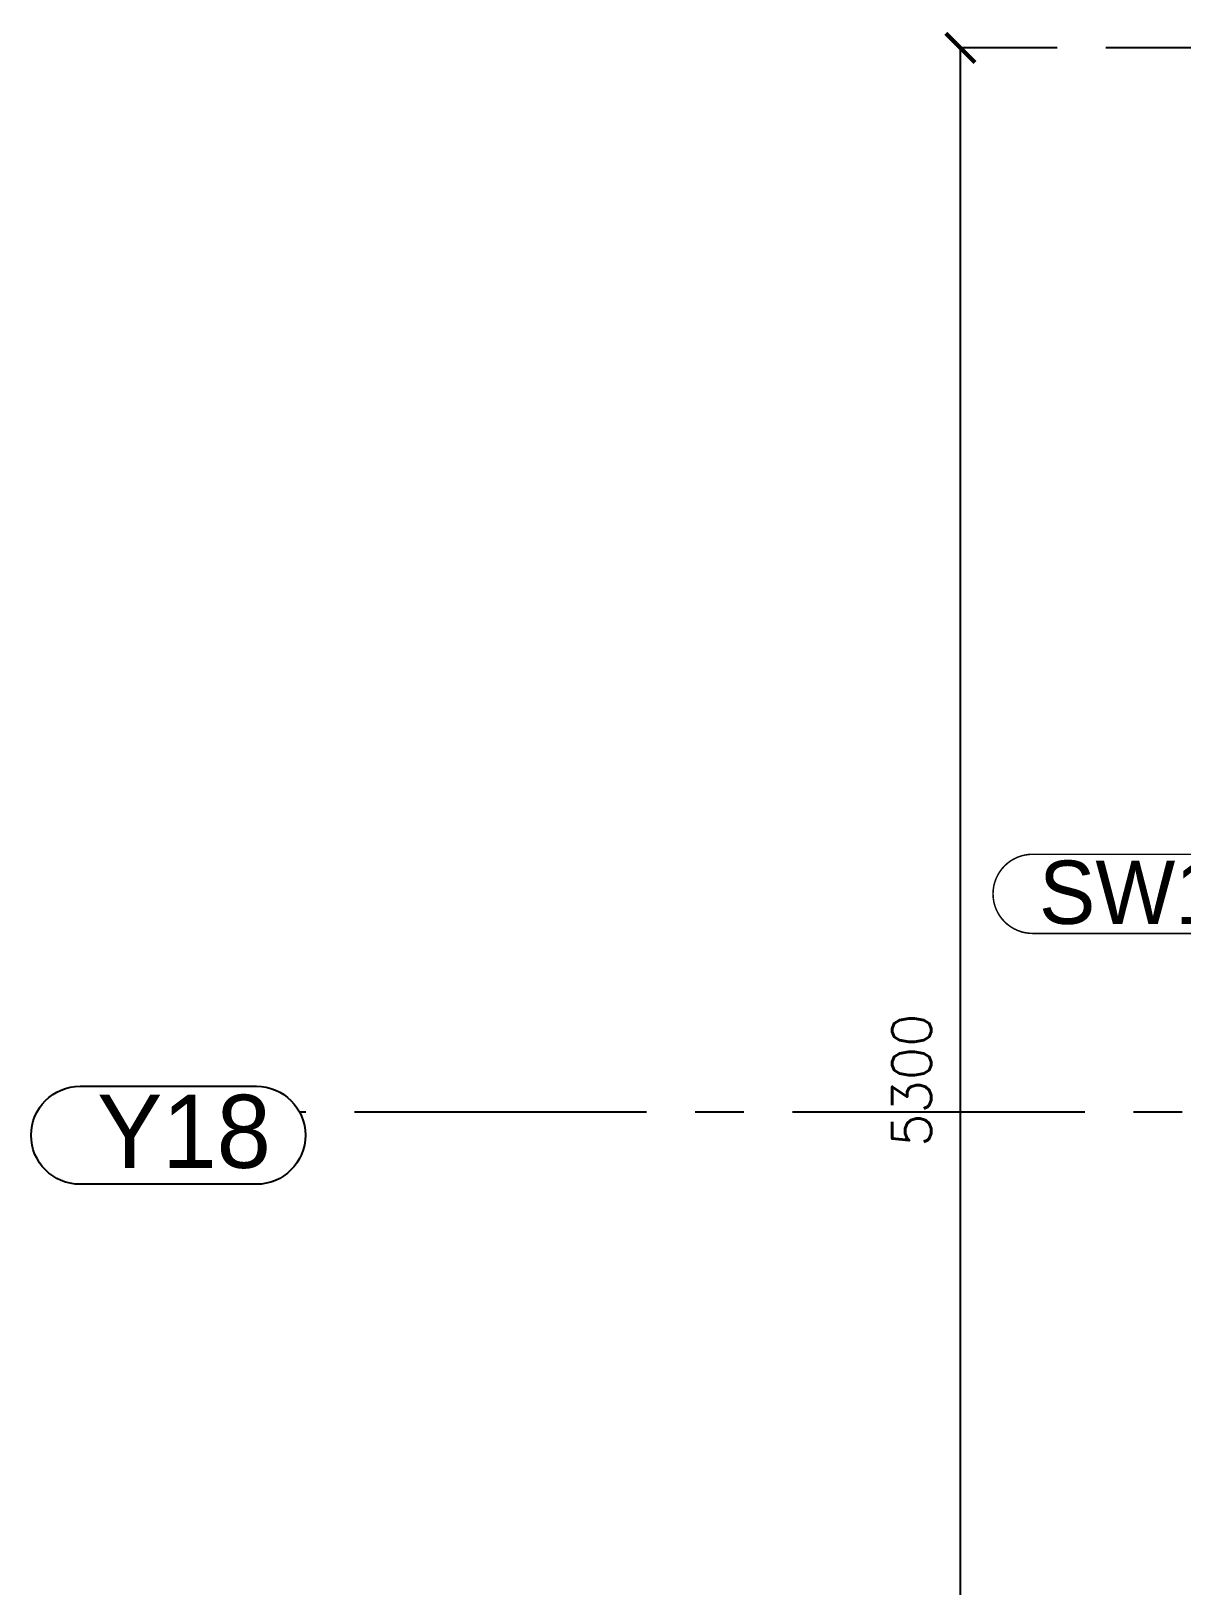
# Model space of a CAD drawing. Header units: millimetres. Extents: x 1167879 to 1231451, y -5731814 to -5645217.
# Drawn here: x 1181448 to 1184402, y -5713248 to -5709257 of the extents above; entities that cross this region are included whole.
import ezdxf

# ---------------------------------------------------------------- set-up
doc = ezdxf.new("R2010")
doc.units = ezdxf.units.MM
doc.header["$LTSCALE"] = 1000
doc.header["$MEASUREMENT"] = 0
for name, pattern in [('AUDIT_D_120904163729-0', [0]), ('T8(T9 IS SIMILAR) - TYPICAL FLOOR ELEVATION$0$AUDIT_D_120904163729-0', [0]), ('T8(T9 IS SIMILAR) - TYPICAL FLOOR ELEVATION$0$HIDDEN', [0.375, 0.25, -0.125]), ('T8_REFUGE COLUMNS$0$AUDIT_D_120904163729-0', [0]), ('T8_REFUGE COLUMNS$0$CENTER2', [1.125, 0.75, -0.125, 0.125, -0.125])]:
    doc.linetypes.add(name, pattern=pattern)
doc.layers.get('0').update_dxf_attribs({"linetype": 'AUDIT_D_120904163729-0'})
for name, color, linetype in [('T8(T9 IS SIMILAR) - TYPICAL FLOOR ELEVATION$0$A-DIM', 1, 'T8(T9 IS SIMILAR) - TYPICAL FLOOR ELEVATION$0$AUDIT_D_120904163729-0'), ('T8_REFUGE COLUMNS$0$A-CENTERLINE', 193, 'T8_REFUGE COLUMNS$0$CENTER2'), ('T8_REFUGE COLUMNS$0$A-COLUMN GRID NUMBERING', 4, 'T8_REFUGE COLUMNS$0$AUDIT_D_120904163729-0'), ('T8_TYPICAL COLUMNS$0$A-RCC COLS', 3, 'Continuous')]:
    doc.layers.add(name, color=color, linetype=linetype)
doc.layers.add('T8(T9 IS SIMILAR)$0$D&W', color=8, linetype='Continuous', lineweight=25)
doc.layers.add('T8_REFUGE COLUMNS$0$A-COLUMN NO size reduce', color=81, linetype='Continuous', lineweight=25)
doc.styles.add('T8(T9 IS SIMILAR) - TYPICAL FLOOR ELEVATION$0$Romans 1', font='romans.shx', dxfattribs={"height": 100})
doc.styles.add('T8_REFUGE COLUMNS$0$STANDARD', font='GOTHIC.TTF')
doc.dimstyles.new('T8(T9 IS SIMILAR) - TYPICAL FLOOR ELEVATION$0$ALPINE S', dxfattribs={"dimscale": 0, "dimtxt": 100, "dimasz": 75, "dimexe": 0, "dimexo": 0, "dimgap": 75, "dimtad": 1, "dimdec": 0, "dimzin": 0, "dimdsep": 46, "dimtxsty": 'T8(T9 IS SIMILAR) - TYPICAL FLOOR ELEVATION$0$Romans 1', "dimblk": 'T8(T9 IS SIMILAR) - TYPICAL FLOOR ELEVATION$0$_ArchTick', "dimcen": 0.09, "dimclrd": 256, "dimclre": 256, "dimclrt": 7, "dimadec": 0, "dimazin": 0, "dimtfac": 1, "dimtdec": 0, "dimtofl": 0, "dimtmove": 1, "dimatfit": 0, "dimldrblk": 'T8(T9 IS SIMILAR) - TYPICAL FLOOR ELEVATION$0$_Open90', "dimfxl": 1, "dimtolj": 1, "dimtzin": 0, "dimarcsym": 0})

# ---------------------------------------------------------------- blocks, each defined once
blk = doc.blocks.new('T8_REFUGE COLUMNS')
at = {"layer": 'T8_REFUGE COLUMNS$0$A-CENTERLINE'}
blk.add_line((1223527.8, -5712032.4), (1182137.1, -5712032.4), dxfattribs=at)
at = {"layer": 'T8_REFUGE COLUMNS$0$A-COLUMN GRID NUMBERING', "linetype": 'ByBlock'}
blk.add_lwpolyline([(1181573.6, -5712217.4, -1), (1181573.6, -5711965.8), (1182026.1, -5711965.8, -1), (1182026.1, -5712217.4)], format="xyb", close=True, dxfattribs=at)
at = {"layer": 'T8_REFUGE COLUMNS$0$A-COLUMN NO size reduce', "linetype": 'ByBlock', "const_width": 3.9}
blk.add_lwpolyline([(1184019.1, -5711573.3, -1), (1184019.1, -5711370.1), (1184615, -5711370.1, -1), (1184615, -5711573.3)], format="xyb", close=True, dxfattribs=at)
at = {"layer": 'T8_REFUGE COLUMNS$0$A-COLUMN GRID NUMBERING', "linetype": 'ByBlock', "insert": (1181617.4, -5711987.7), "char_height": 187.5, "attachment_point": 1, "style": 'T8_REFUGE COLUMNS$0$STANDARD'}
blk.add_mtext_dynamic_manual_height_columns('Y18', width=444.685, gutter_width=500, heights=[0], dxfattribs=at)
at = {"layer": 'T8_REFUGE COLUMNS$0$A-COLUMN NO size reduce', "linetype": 'ByBlock', "insert": (1184035.4, -5711386.4), "char_height": 162.5, "attachment_point": 1, "style": 'T8_REFUGE COLUMNS$0$STANDARD'}
blk.add_mtext_dynamic_manual_height_columns('SW17', width=444.685, gutter_width=500, heights=[0], dxfattribs=at)
blk = doc.blocks.new('T8_TYPICAL COLUMNS')
at = {"layer": 'T8_TYPICAL COLUMNS$0$A-RCC COLS', "linetype": 'ByBlock'}
blk.add_blockref('T8_REFUGE COLUMNS', (0, 0), dxfattribs=at)
blk = doc.blocks.new('T8(T9 IS SIMILAR) - TYPICAL FLOOR ELEVATION$0$_ArchTick')
at = {"color": 0, "linetype": 'ByBlock', "const_width": 0.15}
blk.add_lwpolyline([(-0.5, -0.5), (0.5, 0.5)], dxfattribs=at)
blk = doc.blocks.new('*D752')
at = {"layer": 'T8(T9 IS SIMILAR) - TYPICAL FLOOR ELEVATION$0$A-DIM', "linetype": 'T8(T9 IS SIMILAR) - TYPICAL FLOOR ELEVATION$0$HIDDEN', "lineweight": -2, "transparency": 16777216}
for p, q in [((1184832.1, -5709299.9), (1183833.6, -5709299.9)), ((1184082.1, -5714599.9), (1183833.6, -5714599.9))]:
    blk.add_line(p, q, dxfattribs=at)
at = {"layer": 'T8(T9 IS SIMILAR) - TYPICAL FLOOR ELEVATION$0$A-DIM', "lineweight": -2, "transparency": 16777216}
blk.add_line((1183833.6, -5714599.9), (1183833.6, -5709299.9), dxfattribs=at)
at = {"layer": 'T8(T9 IS SIMILAR) - TYPICAL FLOOR ELEVATION$0$A-DIM', "linetype": 'ByBlock', "lineweight": -2, "transparency": 16777216, "xscale": 75, "yscale": 75, "zscale": 75}
for p, rotation in [((1183833.6, -5709299.9), 90), ((1183833.6, -5714599.9), 270)]:
    blk.add_blockref('T8(T9 IS SIMILAR) - TYPICAL FLOOR ELEVATION$0$_ArchTick', p, dxfattribs=dict(at, rotation=rotation))
at = {"layer": 'T8(T9 IS SIMILAR) - TYPICAL FLOOR ELEVATION$0$A-DIM', "color": 7, "linetype": 'ByBlock', "transparency": 16777216, "insert": (1183708.6, -5711949.9), "char_height": 100, "attachment_point": 5, "rotation": 90, "style": 'T8(T9 IS SIMILAR) - TYPICAL FLOOR ELEVATION$0$Romans 1'}
blk.add_mtext('\\A1;5300', dxfattribs=at)
blk = doc.blocks.new('T8(T9 IS SIMILAR) - TYPICAL FLOOR ELEVATION$0$_Open90')
at = {"color": 0, "linetype": 'ByBlock', "lineweight": -2}
for p, q in [((0, 0), (-1, 0)), ((-0.5, 0.5), (0, 0)), ((0, 0), (-0.5, -0.5))]:
    blk.add_line(p, q, dxfattribs=at)
blk = doc.blocks.new('T8(T9 IS SIMILAR) - TYPICAL FLOOR ELEVATION')
at = {"layer": 'T8(T9 IS SIMILAR) - TYPICAL FLOOR ELEVATION$0$A-DIM', "linetype": 'ByBlock'}
dim = blk.add_linear_dim(base=(1183833.6, -5709299.9), p1=(1184082.1, -5714599.9, 0.3), p2=(1184832.1, -5709299.9), angle=90, dimstyle='T8(T9 IS SIMILAR) - TYPICAL FLOOR ELEVATION$0$ALPINE S', override={"dimscale": 1, "dimfxl": 5, "dimarcsym": 1}, dxfattribs=at)
dim.commit()
dim.dimension.update_dxf_attribs({"geometry": '*D752', "text_midpoint": (1183708.6, -5711949.9)})
blk = doc.blocks.new('T8(T9 IS SIMILAR)')
at = {"layer": 'T8(T9 IS SIMILAR)$0$D&W', "linetype": 'ByBlock'}
blk.add_blockref('T8(T9 IS SIMILAR) - TYPICAL FLOOR ELEVATION', (0, 0), dxfattribs=at)
blk.add_blockref('T8_TYPICAL COLUMNS', (0, 0), dxfattribs=at)

msp = doc.modelspace()

# ---------------------------------------------------------------- block references
at = {"linetype": 'ByBlock'}
msp.add_blockref('T8(T9 IS SIMILAR)', (0, 0), dxfattribs=at)

doc.saveas('drawing.dxf')
